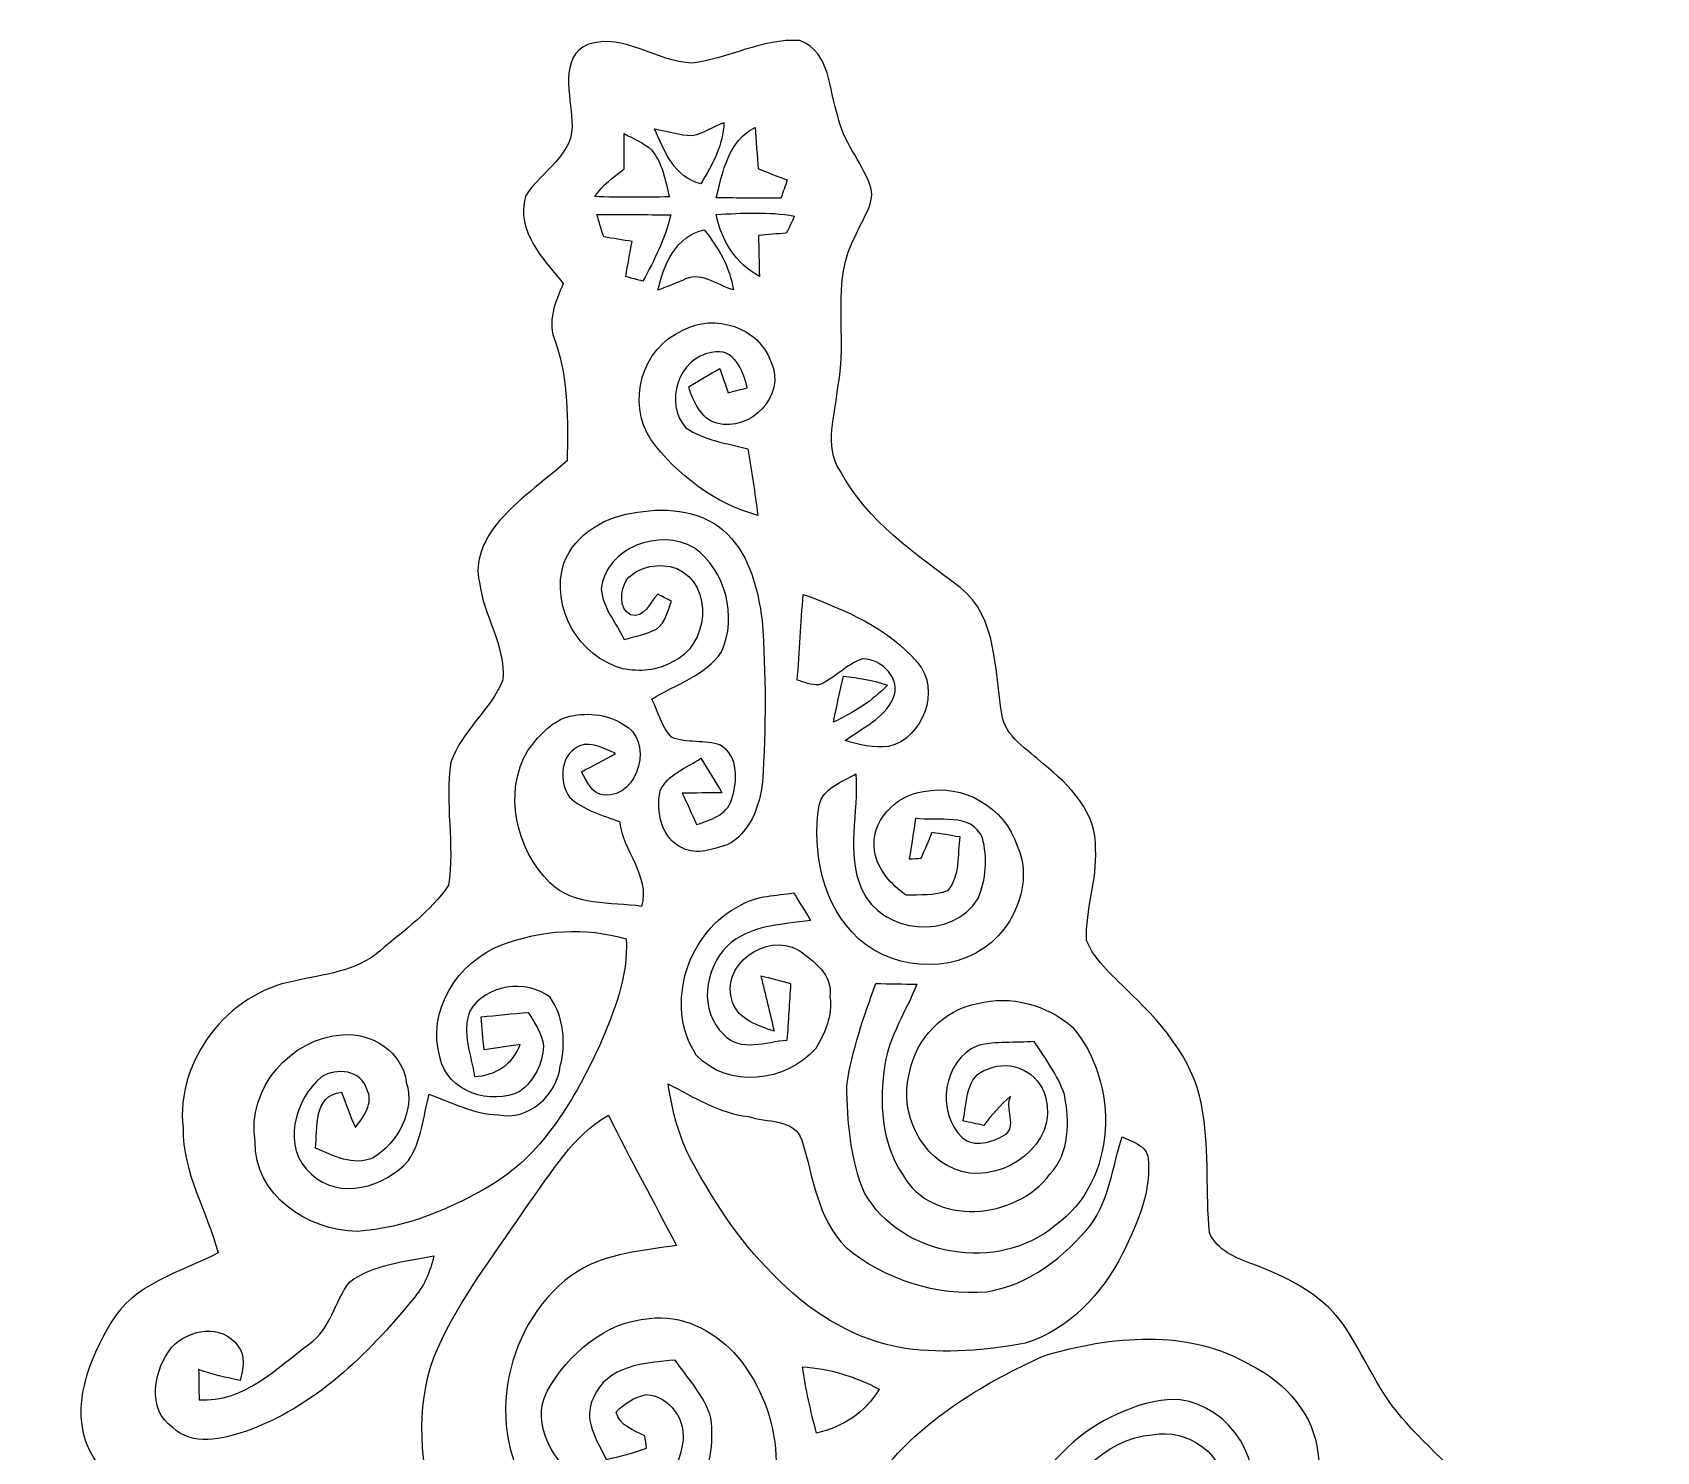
# Model space of a CAD drawing. Header units: centimetres. Extents: x -7.9 to 9.6, y -13.9 to 13.9.
# Drawn here: x -7.87 to 9.56, y -1.3 to 13.93 of the extents above; entities that cross this region are included whole.
import ezdxf

# ---------------------------------------------------------------- set-up
doc = ezdxf.new("R2010")
doc.units = ezdxf.units.CM
doc.header["$MEASUREMENT"] = 0
doc.layers.add('Camada 1', color=7, linetype='Continuous')

msp = doc.modelspace()

# ---------------------------------------------------------------- linework, layer by layer
at = {"layer": 'Camada 1', "color": 8}
for points, knots in [([(-1.91206, 13.80137), (-1.52188, 13.93049), (-1.17369, 13.6151), (-0.79375, 13.60134), (-0.79375, 13.60134), (-0.40146, 13.64826), (-0.0381, 13.86981), (0.36548, 13.8437), (0.36548, 13.8437), (0.70062, 13.71282), (0.66992, 13.32053), (0.77117, 13.03761), (0.77117, 13.03761), (0.82656, 12.76491), (1.01812, 12.55218), (1.11619, 12.29748), (1.11619, 12.29748), (1.19062, 12.10804), (1.03152, 11.93341), (0.97014, 11.76514), (0.97014, 11.76514), (0.68121, 11.26349), (0.88865, 10.66412), (0.77082, 10.12296), (0.77082, 10.12296), (0.74859, 9.82909), (0.61912, 9.49783), (0.79587, 9.22584), (0.79587, 9.22584), (1.08726, 8.68468), (1.60726, 8.33508), (2.08456, 7.97383), (2.08456, 7.97383), (2.49379, 7.6521), (2.44863, 7.07848), (2.53259, 6.61846), (2.53259, 6.61846), (2.56469, 6.37046), (2.81164, 6.23746), (2.97744, 6.08154), (2.97744, 6.08154), (3.2572, 5.85787), (3.55741, 5.55449), (3.53801, 5.16749), (3.53801, 5.16749), (3.55988, 4.83552), (3.42688, 4.51767), (3.4424, 4.18535), (3.4424, 4.18535), (3.53695, 3.94652), (3.75214, 3.78813), (3.9243, 3.60645), (3.9243, 3.60645), (4.28378, 3.26319), (4.63127, 2.84198), (4.69089, 2.33151), (4.69089, 2.33151), (4.76003, 1.90782), (4.72052, 1.47637), (4.76074, 1.05128), (4.76074, 1.05128), (4.83976, 0.86007), (5.04754, 0.77999), (5.22746, 0.71155), (5.22746, 0.71155), (5.58941, 0.58032), (5.94889, 0.39758), (6.18631, 0.08326), (6.18631, 0.08326), (6.4262, -0.26846), (6.5793, -0.6791), (6.87634, -0.99166), (6.87634, -0.99166), (7.18432, -1.34126), (7.57555, -1.63019), (7.78616, -2.05705), (7.78616, -2.05705), (8.03663, -2.58092), (8.01617, -3.17888), (7.96925, -3.74262), (7.96925, -3.74262), (7.94314, -3.99732), (7.79498, -4.21393), (7.73747, -4.45946), (7.73747, -4.45946), (7.69867, -4.59528), (7.82038, -4.70535), (7.91033, -4.7886), (7.91033, -4.7886), (8.29028, -5.08847), (8.77746, -5.27544), (9.04804, -5.69771), (9.04804, -5.69771), (9.52288, -6.31084), (9.55957, -7.19808), (9.22408, -7.88458), (9.22408, -7.88458), (8.86777, -8.69033), (7.98689, -9.22408), (7.10882, -9.18633), (7.10882, -9.18633), (6.80261, -9.20468), (6.50769, -9.08932), (6.20289, -9.09849), (6.20289, -9.09849), (5.93302, -9.14012), (5.80531, -9.41634), (5.65609, -9.60896), (5.65609, -9.60896), (5.27226, -10.16247), (4.72122, -10.67999), (4.02414, -10.76043), (4.02414, -10.76043), (3.3849, -10.88848), (2.87761, -10.38119), (2.26131, -10.33639), (2.26131, -10.33639), (2.24931, -10.64577), (2.2158, -10.96045), (2.28282, -11.26666), (2.28282, -11.26666), (2.38795, -11.83146), (2.60103, -12.42483), (2.413, -12.99527), (2.413, -12.99527), (2.28671, -13.39709), (1.92158, -13.65708), (1.53317, -13.77209), (1.53317, -13.77209), (0.98425, -13.92625), (0.40428, -13.91743), (-0.15946, -13.87933), (-0.15946, -13.87933), (-0.51082, -13.85076), (-0.84949, -13.69518), (-1.09855, -13.44612), (-1.09855, -13.44612), (-1.30069, -13.17872), (-1.32962, -12.83194), (-1.37019, -12.51126), (-1.37019, -12.51126), (-1.44886, -11.7482), (-1.20756, -11.01019), (-1.14194, -10.25701), (-1.14194, -10.25701), (-1.17087, -10.23126), (-1.19944, -10.20551), (-1.22767, -10.18011), (-1.22767, -10.18011), (-1.67957, -10.25595), (-2.13677, -10.28876), (-2.59362, -10.32051), (-2.59362, -10.32051), (-3.23497, -10.3699), (-3.84351, -10.69551), (-4.4965, -10.60238), (-4.4965, -10.60238), (-5.92137, -10.53959), (-7.12858, -9.45409), (-7.64575, -8.17174), (-7.64575, -8.17174), (-7.77381, -7.70325), (-7.83343, -7.19631), (-7.70255, -6.72112), (-7.70255, -6.72112), (-7.62952, -6.36305), (-7.42068, -6.05331), (-7.31661, -5.70583), (-7.31661, -5.70583), (-7.21818, -5.43983), (-7.41856, -5.21264), (-7.53392, -4.99357), (-7.53392, -4.99357), (-7.87188, -4.439), (-7.83343, -3.71863), (-7.5311, -3.15736), (-7.5311, -3.15736), (-7.372, -2.75343), (-7.05767, -2.44122), (-6.86858, -2.05564), (-6.86858, -2.05564), (-6.85729, -1.74343), (-7.14622, -1.53529), (-7.26616, -1.27247), (-7.26616, -1.27247), (-7.47924, -0.81915), (-7.26193, -0.31503), (-7.0298, 0.0829), (-7.0298, 0.0829), (-6.78991, 0.50412), (-6.28121, 0.62477), (-5.87904, 0.83397), (-5.87904, 0.83397), (-5.99757, 1.28058), (-6.2618, 1.6951), (-6.25581, 2.17099), (-6.25581, 2.17099), (-6.33659, 2.90089), (-5.77603, 3.61879), (-5.06236, 3.75109), (-5.06236, 3.75109), (-4.74698, 3.82411), (-4.39843, 3.8488), (-4.14479, 4.07317), (-4.14479, 4.07317), (-3.88549, 4.29154), (-3.59869, 4.49721), (-3.40501, 4.77837), (-3.40501, 4.77837), (-3.33904, 5.213), (-3.44946, 5.66067), (-3.38032, 6.09812), (-3.38032, 6.09812), (-3.26813, 6.43537), (-2.95522, 6.65797), (-2.82293, 6.98323), (-2.82293, 6.98323), (-2.794, 7.35224), (-3.03036, 7.67186), (-3.07516, 8.03134), (-3.07516, 8.03134), (-3.13126, 8.25535), (-3.0286, 8.47443), (-2.89595, 8.64729), (-2.89595, 8.64729), (-2.67582, 8.91293), (-2.38972, 9.10907), (-2.13219, 9.3345), (-2.13219, 9.3345), (-2.12654, 9.76101), (-2.11596, 10.19775), (-2.25637, 10.60697), (-2.25637, 10.60697), (-2.35797, 10.82357), (-2.25672, 11.03665), (-2.17593, 11.23632), (-2.17593, 11.23632), (-2.38936, 11.50479), (-2.68323, 11.78877), (-2.58163, 12.17401), (-2.58163, 12.17401), (-2.41547, 12.44635), (-2.03941, 12.61321), (-2.08245, 12.98645), (-2.08245, 12.98645), (-2.09021, 13.23304), (-2.22462, 13.67366), (-1.91206, 13.80137), (-1.91206, 13.80137), (-1.91206, 13.80137), (-1.91206, 13.80137), (-1.91206, 13.80137)], [0, 0, 0, 0, 0.015625, 0.015625, 0.015625, 0.015625, 0.03125, 0.03125, 0.03125, 0.03125, 0.046875, 0.046875, 0.046875, 0.046875, 0.0625, 0.0625, 0.0625, 0.0625, 0.078125, 0.078125, 0.078125, 0.078125, 0.09375, 0.09375, 0.09375, 0.09375, 0.109375, 0.109375, 0.109375, 0.109375, 0.125, 0.125, 0.125, 0.125, 0.140625, 0.140625, 0.140625, 0.140625, 0.15625, 0.15625, 0.15625, 0.15625, 0.171875, 0.171875, 0.171875, 0.171875, 0.1875, 0.1875, 0.1875, 0.1875, 0.203125, 0.203125, 0.203125, 0.203125, 0.21875, 0.21875, 0.21875, 0.21875, 0.234375, 0.234375, 0.234375, 0.234375, 0.25, 0.25, 0.25, 0.25, 0.265625, 0.265625, 0.265625, 0.265625, 0.28125, 0.28125, 0.28125, 0.28125, 0.296875, 0.296875, 0.296875, 0.296875, 0.3125, 0.3125, 0.3125, 0.3125, 0.328125, 0.328125, 0.328125, 0.328125, 0.34375, 0.34375, 0.34375, 0.34375, 0.359375, 0.359375, 0.359375, 0.359375, 0.375, 0.375, 0.375, 0.375, 0.390625, 0.390625, 0.390625, 0.390625, 0.40625, 0.40625, 0.40625, 0.40625, 0.421875, 0.421875, 0.421875, 0.421875, 0.4375, 0.4375, 0.4375, 0.4375, 0.453125, 0.453125, 0.453125, 0.453125, 0.46875, 0.46875, 0.46875, 0.46875, 0.484375, 0.484375, 0.484375, 0.484375, 0.5, 0.5, 0.5, 0.5, 0.515625, 0.515625, 0.515625, 0.515625, 0.53125, 0.53125, 0.53125, 0.53125, 0.546875, 0.546875, 0.546875, 0.546875, 0.5625, 0.5625, 0.5625, 0.5625, 0.578125, 0.578125, 0.578125, 0.578125, 0.59375, 0.59375, 0.59375, 0.59375, 0.609375, 0.609375, 0.609375, 0.609375, 0.625, 0.625, 0.625, 0.625, 0.640625, 0.640625, 0.640625, 0.640625, 0.65625, 0.65625, 0.65625, 0.65625, 0.671875, 0.671875, 0.671875, 0.671875, 0.6875, 0.6875, 0.6875, 0.6875, 0.703125, 0.703125, 0.703125, 0.703125, 0.71875, 0.71875, 0.71875, 0.71875, 0.734375, 0.734375, 0.734375, 0.734375, 0.75, 0.75, 0.75, 0.75, 0.765625, 0.765625, 0.765625, 0.765625, 0.78125, 0.78125, 0.78125, 0.78125, 0.796875, 0.796875, 0.796875, 0.796875, 0.8125, 0.8125, 0.8125, 0.8125, 0.828125, 0.828125, 0.828125, 0.828125, 0.84375, 0.84375, 0.84375, 0.84375, 0.859375, 0.859375, 0.859375, 0.859375, 0.875, 0.875, 0.875, 0.875, 0.890625, 0.890625, 0.890625, 0.890625, 0.90625, 0.90625, 0.90625, 0.90625, 0.921875, 0.921875, 0.921875, 0.921875, 0.9375, 0.9375, 0.9375, 0.9375, 0.953125, 0.953125, 0.953125, 0.953125, 0.96875, 0.96875, 0.96875, 0.96875, 1, 1, 1, 1]), ([(-0.78811, 12.82453), (-0.92639, 12.82665), (-1.05904, 12.87356), (-1.19451, 12.8972), (-1.19451, 12.8972), (-1.09044, 12.65625), (-0.97931, 12.3758), (-0.6985, 12.30559), (-0.6985, 12.30559), (-0.57961, 12.50879), (-0.45367, 12.72116), (-0.4505, 12.96458), (-0.4505, 12.96458), (-0.56374, 12.92084), (-0.66922, 12.85169), (-0.78811, 12.82453), (-0.78811, 12.82453), (-0.78811, 12.82453), (-0.78811, 12.82453), (-0.78811, 12.82453)], [0, 0, 0, 0, 0.16666667, 0.16666667, 0.16666667, 0.16666667, 0.33333333, 0.33333333, 0.33333333, 0.33333333, 0.5, 0.5, 0.5, 0.5, 0.66666667, 0.66666667, 0.66666667, 0.66666667, 1, 1, 1, 1]), ([(-0.53305, 12.15531), (-0.30162, 12.1539), (-0.07056, 12.15284), (0.16122, 12.15249), (0.16122, 12.15249), (0.18415, 12.21775), (0.20673, 12.28301), (0.22931, 12.34828), (0.22931, 12.34828), (0.12453, 12.38744), (0.02011, 12.42765), (-0.08361, 12.46928), (-0.08361, 12.46928), (-0.09137, 12.57935), (-0.1076, 12.79913), (-0.11536, 12.9092), (-0.11536, 12.9092), (-0.40428, 12.77232), (-0.46249, 12.4333), (-0.53305, 12.15531), (-0.53305, 12.15531), (-0.53305, 12.15531), (-0.53305, 12.15531), (-0.53305, 12.15531)], [0, 0, 0, 0, 0.14285714, 0.14285714, 0.14285714, 0.14285714, 0.28571429, 0.28571429, 0.28571429, 0.28571429, 0.42857143, 0.42857143, 0.42857143, 0.42857143, 0.57142857, 0.57142857, 0.57142857, 0.57142857, 0.71428571, 0.71428571, 0.71428571, 0.71428571, 1, 1, 1, 1]), ([(-1.52224, 12.84499), (-1.52118, 12.7187), (-1.52047, 12.59205), (-1.52012, 12.46575), (-1.52012, 12.46575), (-1.63442, 12.37756), (-1.75613, 12.2943), (-1.83444, 12.16907), (-1.83444, 12.16907), (-1.56845, 12.1599), (-1.3021, 12.15954), (-1.03611, 12.16695), (-1.03611, 12.16695), (-1.07844, 12.34193), (-1.1109, 12.52749), (-1.22661, 12.67178), (-1.22661, 12.67178), (-1.31339, 12.74727), (-1.42275, 12.78996), (-1.52224, 12.84499), (-1.52224, 12.84499), (-1.52224, 12.84499), (-1.52224, 12.84499), (-1.52224, 12.84499)], [0, 0, 0, 0, 0.14285714, 0.14285714, 0.14285714, 0.14285714, 0.28571429, 0.28571429, 0.28571429, 0.28571429, 0.42857143, 0.42857143, 0.42857143, 0.42857143, 0.57142857, 0.57142857, 0.57142857, 0.57142857, 0.71428571, 0.71428571, 0.71428571, 0.71428571, 1, 1, 1, 1]), ([(-1.81434, 11.97821), (-1.78964, 11.89778), (-1.7653, 11.81664), (-1.74061, 11.73586), (-1.74061, 11.73586), (-1.63936, 11.72033), (-1.5367, 11.7034), (-1.4351, 11.68682), (-1.4351, 11.68682), (-1.45979, 11.56158), (-1.48272, 11.436), (-1.50283, 11.31005), (-1.50283, 11.31005), (-1.4418, 11.29418), (-1.38042, 11.27795), (-1.31904, 11.26208), (-1.31904, 11.26208), (-1.19697, 11.48856), (-1.08021, 11.72175), (-1.02129, 11.97363), (-1.02129, 11.97363), (-1.28587, 11.9761), (-1.55011, 11.97716), (-1.81434, 11.97821), (-1.81434, 11.97821), (-1.81434, 11.97821), (-1.81434, 11.97821), (-1.81434, 11.97821)], [0, 0, 0, 0, 0.125, 0.125, 0.125, 0.125, 0.25, 0.25, 0.25, 0.25, 0.375, 0.375, 0.375, 0.375, 0.5, 0.5, 0.5, 0.5, 0.625, 0.625, 0.625, 0.625, 0.75, 0.75, 0.75, 0.75, 1, 1, 1, 1]), ([(-0.53411, 11.97751), (-0.48013, 11.7027), (-0.32032, 11.44587), (-0.06914, 11.31217), (-0.06914, 11.31217), (-0.07338, 11.45857), (-0.07796, 11.60498), (-0.07761, 11.75138), (-0.07761, 11.75138), (0.02187, 11.76055), (0.11853, 11.76937), (0.21943, 11.77748), (0.21943, 11.77748), (0.24871, 11.83816), (0.27764, 11.89849), (0.30621, 11.95952), (0.30621, 11.95952), (0.02928, 12.01173), (-0.25471, 11.99091), (-0.53411, 11.97751), (-0.53411, 11.97751), (-0.53411, 11.97751), (-0.53411, 11.97751), (-0.53411, 11.97751)], [0, 0, 0, 0, 0.14285714, 0.14285714, 0.14285714, 0.14285714, 0.28571429, 0.28571429, 0.28571429, 0.28571429, 0.42857143, 0.42857143, 0.42857143, 0.42857143, 0.57142857, 0.57142857, 0.57142857, 0.57142857, 0.71428571, 0.71428571, 0.71428571, 0.71428571, 1, 1, 1, 1]), ([(-1.15958, 11.16471), (-1.07174, 11.19893), (-0.98496, 11.23491), (-0.89641, 11.26807), (-0.89641, 11.26807), (-0.7112, 11.38202), (-0.52423, 11.21798), (-0.34925, 11.16824), (-0.34925, 11.16824), (-0.38382, 11.4113), (-0.51082, 11.62332), (-0.66111, 11.81206), (-0.66111, 11.81206), (-0.96802, 11.74997), (-1.09502, 11.43564), (-1.15958, 11.16471), (-1.15958, 11.16471), (-1.15958, 11.16471), (-1.15958, 11.16471), (-1.15958, 11.16471)], [0, 0, 0, 0, 0.16666667, 0.16666667, 0.16666667, 0.16666667, 0.33333333, 0.33333333, 0.33333333, 0.33333333, 0.5, 0.5, 0.5, 0.5, 0.66666667, 0.66666667, 0.66666667, 0.66666667, 1, 1, 1, 1]), ([(-0.89253, 10.73432), (-1.33209, 10.54594), (-1.49578, 9.95962), (-1.23543, 9.56204), (-1.23543, 9.56204), (-0.94932, 9.18245), (-0.55104, 8.87377), (-0.08749, 8.74853), (-0.08749, 8.74853), (-0.11712, 8.98772), (-0.1524, 9.22655), (-0.19262, 9.46397), (-0.19262, 9.46397), (-0.41945, 9.52253), (-0.66252, 9.55146), (-0.85937, 9.68939), (-0.85937, 9.68939), (-1.09573, 9.94904), (-0.93627, 10.44998), (-0.58208, 10.49514), (-0.58208, 10.49514), (-0.33867, 10.55723), (-0.24165, 10.29617), (-0.20038, 10.11802), (-0.20038, 10.11802), (-0.26846, 10.10003), (-0.33655, 10.08168), (-0.40499, 10.0644), (-0.40499, 10.0644), (-0.43533, 10.15083), (-0.46461, 10.23726), (-0.49318, 10.32404), (-0.49318, 10.32404), (-0.60678, 10.26125), (-0.71826, 10.19633), (-0.82797, 10.1279), (-0.82797, 10.1279), (-0.77893, 9.97161), (-0.70132, 9.78429), (-0.52599, 9.73702), (-0.52599, 9.73702), (-0.16827, 9.63859), (0.22401, 10.03547), (0.05503, 10.39036), (0.05503, 10.39036), (-0.06703, 10.76995), (-0.55562, 10.92129), (-0.89253, 10.73432), (-0.89253, 10.73432), (-0.89253, 10.73432), (-0.89253, 10.73432), (-0.89253, 10.73432)], [0, 0, 0, 0, 0.07142857, 0.07142857, 0.07142857, 0.07142857, 0.14285714, 0.14285714, 0.14285714, 0.14285714, 0.21428571, 0.21428571, 0.21428571, 0.21428571, 0.28571429, 0.28571429, 0.28571429, 0.28571429, 0.35714286, 0.35714286, 0.35714286, 0.35714286, 0.42857143, 0.42857143, 0.42857143, 0.42857143, 0.5, 0.5, 0.5, 0.5, 0.57142857, 0.57142857, 0.57142857, 0.57142857, 0.64285714, 0.64285714, 0.64285714, 0.64285714, 0.71428571, 0.71428571, 0.71428571, 0.71428571, 0.78571429, 0.78571429, 0.78571429, 0.78571429, 0.85714286, 0.85714286, 0.85714286, 0.85714286, 1, 1, 1, 1]), ([(-1.37795, 8.78205), (-1.70709, 8.74254), (-2.04893, 8.5605), (-2.16747, 8.23383), (-2.16747, 8.23383), (-2.31881, 7.76252), (-2.00801, 7.22842), (-1.53564, 7.10283), (-1.53564, 7.10283), (-1.35784, 7.06543), (-1.1624, 7.08413), (-1.0033, 7.17585), (-1.0033, 7.17585), (-0.61666, 7.33707), (-0.54857, 8.00029), (-0.95744, 8.17915), (-0.95744, 8.17915), (-1.13665, 8.24265), (-1.36807, 8.20773), (-1.49507, 8.05674), (-1.49507, 8.05674), (-1.55751, 7.94491), (-1.58679, 7.75123), (-1.45239, 7.68032), (-1.45239, 7.68032), (-1.30351, 7.63164), (-1.24531, 7.82285), (-1.15993, 7.90328), (-1.15993, 7.90328), (-1.11125, 7.87753), (-1.06257, 7.85213), (-1.01353, 7.82637), (-1.01353, 7.82637), (-1.05763, 7.7276), (-1.07315, 7.59142), (-1.1751, 7.52863), (-1.1751, 7.52863), (-1.28164, 7.46972), (-1.40406, 7.4482), (-1.52082, 7.4175), (-1.52082, 7.4175), (-1.60867, 7.59354), (-1.74872, 7.75405), (-1.76742, 7.95549), (-1.76742, 7.95549), (-1.72156, 8.40528), (-1.13453, 8.61448), (-0.77082, 8.4007), (-0.77082, 8.4007), (-0.43109, 8.15975), (-0.30445, 7.66022), (-0.47554, 7.28415), (-0.47554, 7.28415), (-0.65087, 7.03086), (-0.97084, 6.93032), (-1.22555, 6.77757), (-1.22555, 6.77757), (-1.15605, 6.64069), (-1.11901, 6.47912), (-1.01141, 6.36658), (-1.01141, 6.36658), (-0.84737, 6.2999), (-0.65546, 6.34224), (-0.4886, 6.28121), (-0.4886, 6.28121), (-0.28716, 6.17255), (-0.30551, 5.87763), (-0.36795, 5.69489), (-0.36795, 5.69489), (-0.42192, 5.52873), (-0.59655, 5.47934), (-0.74295, 5.43031), (-0.74295, 5.43031), (-0.7941, 5.54284), (-0.84526, 5.65503), (-0.89747, 5.76686), (-0.89747, 5.76686), (-0.75565, 5.76862), (-0.61348, 5.77039), (-0.47131, 5.77215), (-0.47131, 5.77215), (-0.5461, 5.89633), (-0.62301, 6.01945), (-0.69921, 6.14221), (-0.69921, 6.14221), (-0.85019, 6.03709), (-1.05727, 5.96865), (-1.13559, 5.79296), (-1.13559, 5.79296), (-1.18145, 5.56824), (-1.12289, 5.27791), (-0.89217, 5.17631), (-0.89217, 5.17631), (-0.73977, 5.0987), (-0.56656, 5.16925), (-0.41487, 5.21229), (-0.41487, 5.21229), (-0.1711, 5.33788), (-0.06597, 5.62963), (-0.03669, 5.88751), (-0.03669, 5.88751), (0.00106, 6.465), (0.00106, 7.04603), (-0.03951, 7.62317), (-0.03951, 7.62317), (-0.08749, 7.95373), (-0.16686, 8.30403), (-0.41275, 8.5478), (-0.41275, 8.5478), (-0.66252, 8.79933), (-1.04493, 8.83708), (-1.37795, 8.78205), (-1.37795, 8.78205), (-1.37795, 8.78205), (-1.37795, 8.78205), (-1.37795, 8.78205)], [0, 0, 0, 0, 0.03333333, 0.03333333, 0.03333333, 0.03333333, 0.06666667, 0.06666667, 0.06666667, 0.06666667, 0.1, 0.1, 0.1, 0.1, 0.13333333, 0.13333333, 0.13333333, 0.13333333, 0.16666667, 0.16666667, 0.16666667, 0.16666667, 0.2, 0.2, 0.2, 0.2, 0.23333333, 0.23333333, 0.23333333, 0.23333333, 0.26666667, 0.26666667, 0.26666667, 0.26666667, 0.3, 0.3, 0.3, 0.3, 0.33333333, 0.33333333, 0.33333333, 0.33333333, 0.36666667, 0.36666667, 0.36666667, 0.36666667, 0.4, 0.4, 0.4, 0.4, 0.43333333, 0.43333333, 0.43333333, 0.43333333, 0.46666667, 0.46666667, 0.46666667, 0.46666667, 0.5, 0.5, 0.5, 0.5, 0.53333333, 0.53333333, 0.53333333, 0.53333333, 0.56666667, 0.56666667, 0.56666667, 0.56666667, 0.6, 0.6, 0.6, 0.6, 0.63333333, 0.63333333, 0.63333333, 0.63333333, 0.66666667, 0.66666667, 0.66666667, 0.66666667, 0.7, 0.7, 0.7, 0.7, 0.73333333, 0.73333333, 0.73333333, 0.73333333, 0.76666667, 0.76666667, 0.76666667, 0.76666667, 0.8, 0.8, 0.8, 0.8, 0.83333333, 0.83333333, 0.83333333, 0.83333333, 0.86666667, 0.86666667, 0.86666667, 0.86666667, 0.9, 0.9, 0.9, 0.9, 0.93333333, 0.93333333, 0.93333333, 0.93333333, 1, 1, 1, 1]), ([(0.40181, 7.90046), (0.37289, 7.59425), (0.36371, 7.28662), (0.33514, 6.98041), (0.33514, 6.98041), (0.41204, 6.9596), (0.4893, 6.92432), (0.57009, 6.9282), (0.57009, 6.9282), (0.74189, 6.99523), (0.86395, 7.15715), (1.04211, 7.20866), (1.04211, 7.20866), (1.24072, 7.21042), (1.46262, 6.98606), (1.36631, 6.78568), (1.36631, 6.78568), (1.27212, 6.56555), (1.02976, 6.46818), (0.85125, 6.33165), (0.85125, 6.33165), (1.00154, 6.28403), (1.15746, 6.24946), (1.31692, 6.26674), (1.31692, 6.26674), (1.68663, 6.35705), (1.88207, 6.87282), (1.62913, 7.16844), (1.62913, 7.16844), (1.31269, 7.54027), (0.84878, 7.73465), (0.40181, 7.90046), (0.40181, 7.90046), (0.40181, 7.90046), (0.40181, 7.90046), (0.40181, 7.90046)], [0, 0, 0, 0, 0.1, 0.1, 0.1, 0.1, 0.2, 0.2, 0.2, 0.2, 0.3, 0.3, 0.3, 0.3, 0.4, 0.4, 0.4, 0.4, 0.5, 0.5, 0.5, 0.5, 0.6, 0.6, 0.6, 0.6, 0.7, 0.7, 0.7, 0.7, 0.8, 0.8, 0.8, 0.8, 1, 1, 1, 1]), ([(0.8322, 7.0231), (0.79375, 6.8587), (0.75847, 6.69396), (0.72461, 6.52815), (0.72461, 6.52815), (0.93839, 6.63116), (1.14265, 6.75463), (1.30704, 6.92785), (1.30704, 6.92785), (1.15323, 6.97759), (0.99307, 7.00652), (0.8322, 7.0231), (0.8322, 7.0231), (0.8322, 7.0231), (0.8322, 7.0231), (0.8322, 7.0231)], [0, 0, 0, 0, 0.2, 0.2, 0.2, 0.2, 0.4, 0.4, 0.4, 0.4, 0.6, 0.6, 0.6, 0.6, 1, 1, 1, 1]), ([(-2.13854, 6.58389), (-2.31634, 6.52251), (-2.44722, 6.37187), (-2.55552, 6.22476), (-2.55552, 6.22476), (-2.82328, 5.77532), (-2.68005, 5.16325), (-2.31987, 4.8066), (-2.31987, 4.8066), (-2.06093, 4.55119), (-1.66264, 4.60022), (-1.33385, 4.55224), (-1.33385, 4.55224), (-1.24107, 4.8828), (-1.53564, 5.14456), (-1.57057, 5.46135), (-1.57057, 5.46135), (-1.75613, 5.5312), (-1.96003, 5.58588), (-2.10785, 5.72347), (-2.10785, 5.72347), (-2.21932, 5.8801), (-2.21262, 6.16338), (-2.02494, 6.26039), (-2.02494, 6.26039), (-1.89618, 6.34259), (-1.73849, 6.23993), (-1.61325, 6.19266), (-1.61325, 6.19266), (-1.73284, 6.1221), (-1.85773, 6.06072), (-1.98049, 5.99581), (-1.98049, 5.99581), (-1.92087, 5.89703), (-1.87113, 5.75627), (-1.73602, 5.7464), (-1.73602, 5.7464), (-1.35678, 5.71712), (-1.19486, 6.35247), (-1.53599, 6.50663), (-1.53599, 6.50663), (-1.71168, 6.62375), (-1.93851, 6.63681), (-2.13854, 6.58389), (-2.13854, 6.58389), (-2.13854, 6.58389), (-2.13854, 6.58389), (-2.13854, 6.58389)], [0, 0, 0, 0, 0.07692308, 0.07692308, 0.07692308, 0.07692308, 0.15384615, 0.15384615, 0.15384615, 0.15384615, 0.23076923, 0.23076923, 0.23076923, 0.23076923, 0.30769231, 0.30769231, 0.30769231, 0.30769231, 0.38461538, 0.38461538, 0.38461538, 0.38461538, 0.46153846, 0.46153846, 0.46153846, 0.46153846, 0.53846154, 0.53846154, 0.53846154, 0.53846154, 0.61538462, 0.61538462, 0.61538462, 0.61538462, 0.69230769, 0.69230769, 0.69230769, 0.69230769, 0.76923077, 0.76923077, 0.76923077, 0.76923077, 0.84615385, 0.84615385, 0.84615385, 0.84615385, 1, 1, 1, 1]), ([(0.57079, 5.63845), (0.49318, 5.13362), (0.60678, 4.56353), (0.99519, 4.20511), (0.99519, 4.20511), (1.40547, 3.83575), (2.11561, 3.82058), (2.49837, 4.23968), (2.49837, 4.23968), (2.72309, 4.49368), (2.84833, 4.87892), (2.69663, 5.20241), (2.69663, 5.20241), (2.56857, 5.61481), (2.11384, 5.87622), (1.69122, 5.78414), (1.69122, 5.78414), (1.39277, 5.74604), (1.11372, 5.46312), (1.16734, 5.14773), (1.16734, 5.14773), (1.19451, 4.94665), (1.34655, 4.78684), (1.50424, 4.67325), (1.50424, 4.67325), (1.65171, 4.67607), (1.8094, 4.66337), (1.95016, 4.71875), (1.95016, 4.71875), (2.08915, 4.88033), (2.05458, 5.10646), (2.08068, 5.30119), (2.08068, 5.30119), (1.98226, 5.31742), (1.88383, 5.334), (1.78506, 5.34811), (1.78506, 5.34811), (1.7459, 5.25462), (1.70674, 5.16114), (1.66793, 5.068), (1.66793, 5.068), (1.62489, 5.06589), (1.58186, 5.06377), (1.53917, 5.06165), (1.53917, 5.06165), (1.56422, 5.207), (1.58432, 5.35305), (1.60761, 5.49839), (1.60761, 5.49839), (1.83832, 5.45641), (2.2098, 5.5686), (2.32339, 5.28708), (2.32339, 5.28708), (2.37984, 5.07824), (2.36643, 4.83588), (2.27683, 4.63762), (2.27683, 4.63762), (2.00342, 4.18042), (1.24142, 4.2545), (1.03046, 4.73392), (1.03046, 4.73392), (0.85196, 5.1241), (0.99871, 5.5626), (0.96449, 5.97288), (0.96449, 5.97288), (0.81774, 5.88645), (0.61595, 5.82436), (0.57079, 5.63845), (0.57079, 5.63845), (0.57079, 5.63845), (0.57079, 5.63845), (0.57079, 5.63845)], [0, 0, 0, 0, 0.05263158, 0.05263158, 0.05263158, 0.05263158, 0.10526316, 0.10526316, 0.10526316, 0.10526316, 0.15789474, 0.15789474, 0.15789474, 0.15789474, 0.21052632, 0.21052632, 0.21052632, 0.21052632, 0.26315789, 0.26315789, 0.26315789, 0.26315789, 0.31578947, 0.31578947, 0.31578947, 0.31578947, 0.36842105, 0.36842105, 0.36842105, 0.36842105, 0.42105263, 0.42105263, 0.42105263, 0.42105263, 0.47368421, 0.47368421, 0.47368421, 0.47368421, 0.52631579, 0.52631579, 0.52631579, 0.52631579, 0.57894737, 0.57894737, 0.57894737, 0.57894737, 0.63157895, 0.63157895, 0.63157895, 0.63157895, 0.68421053, 0.68421053, 0.68421053, 0.68421053, 0.73684211, 0.73684211, 0.73684211, 0.73684211, 0.78947368, 0.78947368, 0.78947368, 0.78947368, 0.84210526, 0.84210526, 0.84210526, 0.84210526, 0.89473684, 0.89473684, 0.89473684, 0.89473684, 1, 1, 1, 1]), ([(-0.26423, 4.56812), (-0.83256, 4.29507), (-1.10208, 3.49673), (-0.74683, 2.95628), (-0.74683, 2.95628), (-0.4064, 2.58974), (0.22119, 2.66665), (0.53481, 3.02719), (0.53481, 3.02719), (0.63571, 3.19193), (0.71579, 3.38102), (0.68792, 3.57999), (0.68792, 3.57999), (0.72214, 3.816), (0.51364, 3.96981), (0.34572, 4.08517), (0.34572, 4.08517), (0.00741, 4.27919), (-0.50659, 3.91689), (-0.35736, 3.52354), (-0.35736, 3.52354), (-0.29457, 3.33622), (-0.08184, 3.27096), (0.08784, 3.21381), (0.08784, 3.21381), (0.04304, 3.41101), (-0.00423, 3.6068), (-0.05327, 3.80259), (-0.05327, 3.80259), (0.05468, 3.7786), (0.16157, 3.75038), (0.26811, 3.72145), (0.26811, 3.72145), (0.25753, 3.52037), (0.24483, 3.31893), (0.22931, 3.11785), (0.22931, 3.11785), (0.00353, 3.10127), (-0.27728, 2.98203), (-0.45332, 3.18029), (-0.45332, 3.18029), (-0.72108, 3.42477), (-0.66181, 3.88197), (-0.41769, 4.12221), (-0.41769, 4.12221), (-0.17886, 4.35469), (0.17074, 4.35363), (0.48013, 4.40231), (0.48013, 4.40231), (0.42016, 4.50144), (0.35842, 4.59987), (0.29704, 4.69759), (0.29704, 4.69759), (0.10866, 4.66549), (-0.09596, 4.67184), (-0.26423, 4.56812), (-0.26423, 4.56812), (-0.26423, 4.56812), (-0.26423, 4.56812), (-0.26423, 4.56812)], [0, 0, 0, 0, 0.0625, 0.0625, 0.0625, 0.0625, 0.125, 0.125, 0.125, 0.125, 0.1875, 0.1875, 0.1875, 0.1875, 0.25, 0.25, 0.25, 0.25, 0.3125, 0.3125, 0.3125, 0.3125, 0.375, 0.375, 0.375, 0.375, 0.4375, 0.4375, 0.4375, 0.4375, 0.5, 0.5, 0.5, 0.5, 0.5625, 0.5625, 0.5625, 0.5625, 0.625, 0.625, 0.625, 0.625, 0.6875, 0.6875, 0.6875, 0.6875, 0.75, 0.75, 0.75, 0.75, 0.8125, 0.8125, 0.8125, 0.8125, 0.875, 0.875, 0.875, 0.875, 1, 1, 1, 1]), ([(-2.83422, 4.13949), (-3.30306, 3.96275), (-3.65231, 3.42477), (-3.49567, 2.92488), (-3.49567, 2.92488), (-3.42089, 2.56399), (-2.94852, 2.41018), (-2.63842, 2.56822), (-2.63842, 2.56822), (-2.48849, 2.68076), (-2.39148, 2.86385), (-2.38866, 3.05188), (-2.38866, 3.05188), (-2.39889, 3.18735), (-2.48144, 3.30165), (-2.55058, 3.41348), (-2.55058, 3.41348), (-2.71956, 3.40007), (-2.88784, 3.38349), (-3.05647, 3.36691), (-3.05647, 3.36691), (-3.04729, 3.24873), (-3.03601, 3.1309), (-3.02472, 3.01202), (-3.02472, 3.01202), (-2.89525, 3.03142), (-2.76507, 3.05153), (-2.6356, 3.07128), (-2.6356, 3.07128), (-2.71074, 2.86244), (-2.90407, 2.73191), (-3.12808, 2.72732), (-3.12808, 2.72732), (-3.15877, 2.95134), (-3.2699, 3.20075), (-3.17853, 3.42618), (-3.17853, 3.42618), (-3.01413, 3.71757), (-2.5714, 3.7726), (-2.31493, 3.57717), (-2.31493, 3.57717), (-2.16923, 3.36162), (-2.14312, 3.08822), (-2.20627, 2.83951), (-2.20627, 2.83951), (-2.23979, 2.52801), (-2.55199, 2.24402), (-2.87337, 2.31563), (-2.87337, 2.31563), (-3.13796, 2.32022), (-3.3715, 2.45145), (-3.61491, 2.53647), (-3.61491, 2.53647), (-3.6763, 2.29588), (-3.69464, 2.03553), (-3.8354, 1.82421), (-3.8354, 1.82421), (-4.08481, 1.54234), (-4.58329, 1.38924), (-4.87997, 1.68169), (-4.87997, 1.68169), (-5.20382, 1.9618), (-5.05883, 2.47897), (-4.76955, 2.72309), (-4.76955, 2.72309), (-4.61327, 2.82222), (-4.3374, 2.79612), (-4.28449, 2.59186), (-4.28449, 2.59186), (-4.20335, 2.44052), (-4.31835, 2.29588), (-4.40584, 2.17981), (-4.40584, 2.17981), (-4.46334, 2.30329), (-4.50744, 2.4324), (-4.55577, 2.5594), (-4.55577, 2.5594), (-4.86234, 2.51883), (-4.81118, 2.17487), (-4.83341, 1.95651), (-4.83341, 1.95651), (-4.63973, 1.87819), (-4.42877, 1.75966), (-4.21605, 1.85314), (-4.21605, 1.85314), (-3.95005, 2.01471), (-3.76379, 2.35303), (-3.85939, 2.66453), (-3.85939, 2.66453), (-3.89502, 2.98732), (-4.23686, 3.20499), (-4.54519, 3.175), (-4.54519, 3.175), (-5.10081, 3.14113), (-5.57777, 2.59115), (-5.48146, 2.02953), (-5.48146, 2.02953), (-5.50157, 1.45803), (-4.91243, 1.06892), (-4.38855, 1.06398), (-4.38855, 1.06398), (-3.86292, 1.09643), (-3.36585, 1.31198), (-2.91888, 1.57868), (-2.91888, 1.57868), (-2.37596, 1.91664), (-2.05105, 2.49343), (-1.78576, 3.05576), (-1.78576, 3.05576), (-1.63054, 3.41806), (-1.47496, 3.80047), (-1.49966, 4.20229), (-1.49966, 4.20229), (-1.93534, 4.33352), (-2.41124, 4.30001), (-2.83422, 4.13949), (-2.83422, 4.13949), (-2.83422, 4.13949), (-2.83422, 4.13949), (-2.83422, 4.13949)], [0, 0, 0, 0, 0.03225806, 0.03225806, 0.03225806, 0.03225806, 0.06451613, 0.06451613, 0.06451613, 0.06451613, 0.09677419, 0.09677419, 0.09677419, 0.09677419, 0.12903226, 0.12903226, 0.12903226, 0.12903226, 0.16129032, 0.16129032, 0.16129032, 0.16129032, 0.19354839, 0.19354839, 0.19354839, 0.19354839, 0.22580645, 0.22580645, 0.22580645, 0.22580645, 0.25806452, 0.25806452, 0.25806452, 0.25806452, 0.29032258, 0.29032258, 0.29032258, 0.29032258, 0.32258065, 0.32258065, 0.32258065, 0.32258065, 0.35483871, 0.35483871, 0.35483871, 0.35483871, 0.38709677, 0.38709677, 0.38709677, 0.38709677, 0.41935484, 0.41935484, 0.41935484, 0.41935484, 0.4516129, 0.4516129, 0.4516129, 0.4516129, 0.48387097, 0.48387097, 0.48387097, 0.48387097, 0.51612903, 0.51612903, 0.51612903, 0.51612903, 0.5483871, 0.5483871, 0.5483871, 0.5483871, 0.58064516, 0.58064516, 0.58064516, 0.58064516, 0.61290323, 0.61290323, 0.61290323, 0.61290323, 0.64516129, 0.64516129, 0.64516129, 0.64516129, 0.67741935, 0.67741935, 0.67741935, 0.67741935, 0.70967742, 0.70967742, 0.70967742, 0.70967742, 0.74193548, 0.74193548, 0.74193548, 0.74193548, 0.77419355, 0.77419355, 0.77419355, 0.77419355, 0.80645161, 0.80645161, 0.80645161, 0.80645161, 0.83870968, 0.83870968, 0.83870968, 0.83870968, 0.87096774, 0.87096774, 0.87096774, 0.87096774, 0.90322581, 0.90322581, 0.90322581, 0.90322581, 0.93548387, 0.93548387, 0.93548387, 0.93548387, 1, 1, 1, 1]), ([(1.17898, 3.72357), (1.05128, 3.36585), (0.92216, 3.00531), (0.86819, 2.62749), (0.86819, 2.62749), (0.87524, 2.24155), (0.90664, 1.83868), (1.05763, 1.47884), (1.05763, 1.47884), (1.4538, 0.78317), (2.49696, 0.61595), (3.10444, 1.12712), (3.10444, 1.12712), (3.77684, 1.60655), (3.80047, 2.65465), (3.29212, 3.25614), (3.29212, 3.25614), (3.02013, 3.49462), (2.62608, 3.60257), (2.27436, 3.51084), (2.27436, 3.51084), (1.90571, 3.44558), (1.60655, 3.1302), (1.54164, 2.76437), (1.54164, 2.76437), (1.42452, 2.34033), (1.66476, 1.83268), (2.09832, 1.70709), (2.09832, 1.70709), (2.55305, 1.58362), (3.14784, 2.00166), (3.00002, 2.50719), (3.00002, 2.50719), (2.94005, 2.76966), (2.63102, 2.921), (2.38301, 2.80423), (2.38301, 2.80423), (2.13924, 2.7432), (2.16394, 2.44228), (2.11455, 2.25002), (2.11455, 2.25002), (2.18969, 2.23379), (2.26448, 2.21721), (2.33962, 2.20098), (2.33962, 2.20098), (2.42641, 2.31316), (2.5146, 2.4257), (2.62678, 2.51425), (2.62678, 2.51425), (2.56081, 2.40065), (2.70616, 2.17311), (2.55799, 2.09691), (2.55799, 2.09691), (2.42535, 2.02001), (2.23591, 1.96003), (2.10679, 2.07151), (2.10679, 2.07151), (1.8228, 2.34139), (1.90147, 2.90195), (2.27083, 3.05611), (2.27083, 3.05611), (2.46803, 3.10868), (2.67829, 3.08292), (2.88008, 3.10339), (2.88008, 3.10339), (2.99791, 2.92065), (3.13161, 2.74214), (3.20428, 2.53471), (3.20428, 2.53471), (3.25861, 2.24367), (3.26461, 1.90923), (3.04906, 1.67781), (3.04906, 1.67781), (2.68887, 1.18886), (1.78752, 1.10419), (1.46544, 1.67711), (1.46544, 1.67711), (1.23649, 2.02142), (1.21602, 2.4571), (1.276, 2.85397), (1.276, 2.85397), (1.32786, 3.16371), (1.50495, 3.4297), (1.62137, 3.71651), (1.62137, 3.71651), (1.47355, 3.71934), (1.32609, 3.72145), (1.17898, 3.72357), (1.17898, 3.72357), (1.17898, 3.72357), (1.17898, 3.72357), (1.17898, 3.72357)], [0, 0, 0, 0, 0.04166667, 0.04166667, 0.04166667, 0.04166667, 0.08333333, 0.08333333, 0.08333333, 0.08333333, 0.125, 0.125, 0.125, 0.125, 0.16666667, 0.16666667, 0.16666667, 0.16666667, 0.20833333, 0.20833333, 0.20833333, 0.20833333, 0.25, 0.25, 0.25, 0.25, 0.29166667, 0.29166667, 0.29166667, 0.29166667, 0.33333333, 0.33333333, 0.33333333, 0.33333333, 0.375, 0.375, 0.375, 0.375, 0.41666667, 0.41666667, 0.41666667, 0.41666667, 0.45833333, 0.45833333, 0.45833333, 0.45833333, 0.5, 0.5, 0.5, 0.5, 0.54166667, 0.54166667, 0.54166667, 0.54166667, 0.58333333, 0.58333333, 0.58333333, 0.58333333, 0.625, 0.625, 0.625, 0.625, 0.66666667, 0.66666667, 0.66666667, 0.66666667, 0.70833333, 0.70833333, 0.70833333, 0.70833333, 0.75, 0.75, 0.75, 0.75, 0.79166667, 0.79166667, 0.79166667, 0.79166667, 0.83333333, 0.83333333, 0.83333333, 0.83333333, 0.875, 0.875, 0.875, 0.875, 0.91666667, 0.91666667, 0.91666667, 0.91666667, 1, 1, 1, 1]), ([(-1.04916, 2.6483), (-1.00577, 2.36079), (-0.93486, 2.07327), (-0.7934, 1.81716), (-0.7934, 1.81716), (-0.54046, 1.35008), (-0.24412, 0.89888), (0.14746, 0.53516), (0.14746, 0.53516), (0.51188, 0.16722), (0.98425, -0.11218), (1.50036, -0.19226), (1.50036, -0.19226), (1.92581, -0.25082), (2.36149, -0.21414), (2.78165, -0.13582), (2.78165, -0.13582), (3.25332, 0.00988), (3.61244, 0.39617), (3.8294, 0.82797), (3.8294, 0.82797), (3.9885, 1.15252), (4.14831, 1.50248), (4.09857, 1.87466), (4.09857, 1.87466), (4.064, 1.99778), (3.92359, 2.02777), (3.82446, 2.08068), (3.82446, 2.08068), (3.71792, 1.76389), (3.69217, 1.41076), (3.48615, 1.13559), (3.48615, 1.13559), (3.20604, 0.78916), (2.82222, 0.48683), (2.37031, 0.41734), (2.37031, 0.41734), (1.82986, 0.37112), (1.27423, 0.54681), (0.85796, 0.89394), (0.85796, 0.89394), (0.54892, 1.20121), (0.50976, 1.65029), (0.38523, 2.04329), (0.38523, 2.04329), (0.31009, 2.27753), (0, 2.23061), (-0.18697, 2.29658), (-0.18697, 2.29658), (-0.50377, 2.33362), (-0.77399, 2.50331), (-1.04916, 2.6483), (-1.04916, 2.6483), (-1.04916, 2.6483), (-1.04916, 2.6483), (-1.04916, 2.6483)], [0, 0, 0, 0, 0.06666667, 0.06666667, 0.06666667, 0.06666667, 0.13333333, 0.13333333, 0.13333333, 0.13333333, 0.2, 0.2, 0.2, 0.2, 0.26666667, 0.26666667, 0.26666667, 0.26666667, 0.33333333, 0.33333333, 0.33333333, 0.33333333, 0.4, 0.4, 0.4, 0.4, 0.46666667, 0.46666667, 0.46666667, 0.46666667, 0.53333333, 0.53333333, 0.53333333, 0.53333333, 0.6, 0.6, 0.6, 0.6, 0.66666667, 0.66666667, 0.66666667, 0.66666667, 0.73333333, 0.73333333, 0.73333333, 0.73333333, 0.8, 0.8, 0.8, 0.8, 0.86666667, 0.86666667, 0.86666667, 0.86666667, 1, 1, 1, 1]), ([(-2.55164, 1.35184), (-2.86808, 0.87842), (-3.22474, 0.42545), (-3.47486, -0.08855), (-3.47486, -0.08855), (-3.74509, -0.61207), (-3.73521, -1.23437), (-3.59692, -1.79493), (-3.59692, -1.79493), (-3.34715, -2.62114), (-2.55023, -3.37608), (-1.64042, -3.26284), (-1.64042, -3.26284), (-1.03399, -3.23497), (-0.44238, -2.8896), (-0.15275, -2.35021), (-0.15275, -2.35021), (0.27411, -1.7085), (0.16545, -0.8001), (-0.34325, -0.23707), (-0.34325, -0.23707), (-0.57397, 0.00212), (-0.90946, 0.17992), (-1.2506, 0.12806), (-1.2506, 0.12806), (-1.7272, 0.09631), (-2.1209, -0.25188), (-2.34774, -0.65158), (-2.34774, -0.65158), (-2.5333, -1.00718), (-2.26483, -1.44498), (-1.95509, -1.63583), (-1.95509, -1.63583), (-1.59138, -1.9371), (-0.9398, -1.70109), (-0.89606, -1.21744), (-0.89606, -1.21744), (-0.84173, -0.97543), (-1.03258, -0.69215), (-1.28658, -0.68792), (-1.28658, -0.68792), (-1.40935, -0.71226), (-1.52047, -0.78564), (-1.60796, -0.87418), (-1.60796, -0.87418), (-1.5748, -1.02094), (-1.41605, -1.06962), (-1.29822, -1.13065), (-1.29822, -1.13065), (-1.29258, -1.1744), (-1.28693, -1.21814), (-1.28129, -1.26224), (-1.28129, -1.26224), (-1.42205, -1.31233), (-1.56704, -1.35149), (-1.71309, -1.38254), (-1.71309, -1.38254), (-1.81187, -1.17934), (-1.96921, -0.95462), (-1.85173, -0.72319), (-1.85173, -0.72319), (-1.70991, -0.37536), (-1.29222, -0.34078), (-0.97261, -0.31856), (-0.97261, -0.31856), (-0.83644, -0.51752), (-0.65617, -0.70203), (-0.58949, -0.93945), (-0.58949, -0.93945), (-0.55986, -1.20579), (-0.58879, -1.49542), (-0.75177, -1.71767), (-0.75177, -1.71767), (-0.95567, -1.95933), (-1.22026, -2.18581), (-1.54552, -2.22744), (-1.54552, -2.22744), (-1.89653, -2.24437), (-2.29164, -2.13254), (-2.48461, -1.81539), (-2.48461, -1.81539), (-3.05576, -1.06186), (-2.79823, 0.13441), (-2.01577, 0.63853), (-2.01577, 0.63853), (-1.69827, 0.83256), (-1.31904, 0.85796), (-0.96061, 0.91299), (-0.96061, 0.91299), (-1.20191, 1.38007), (-1.45768, 1.83868), (-1.6891, 2.31034), (-1.6891, 2.31034), (-2.07574, 2.09691), (-2.29694, 1.6958), (-2.55164, 1.35184), (-2.55164, 1.35184), (-2.55164, 1.35184), (-2.55164, 1.35184), (-2.55164, 1.35184)], [0, 0, 0, 0, 0.03846154, 0.03846154, 0.03846154, 0.03846154, 0.07692308, 0.07692308, 0.07692308, 0.07692308, 0.11538462, 0.11538462, 0.11538462, 0.11538462, 0.15384615, 0.15384615, 0.15384615, 0.15384615, 0.19230769, 0.19230769, 0.19230769, 0.19230769, 0.23076923, 0.23076923, 0.23076923, 0.23076923, 0.26923077, 0.26923077, 0.26923077, 0.26923077, 0.30769231, 0.30769231, 0.30769231, 0.30769231, 0.34615385, 0.34615385, 0.34615385, 0.34615385, 0.38461538, 0.38461538, 0.38461538, 0.38461538, 0.42307692, 0.42307692, 0.42307692, 0.42307692, 0.46153846, 0.46153846, 0.46153846, 0.46153846, 0.5, 0.5, 0.5, 0.5, 0.53846154, 0.53846154, 0.53846154, 0.53846154, 0.57692308, 0.57692308, 0.57692308, 0.57692308, 0.61538462, 0.61538462, 0.61538462, 0.61538462, 0.65384615, 0.65384615, 0.65384615, 0.65384615, 0.69230769, 0.69230769, 0.69230769, 0.69230769, 0.73076923, 0.73076923, 0.73076923, 0.73076923, 0.76923077, 0.76923077, 0.76923077, 0.76923077, 0.80769231, 0.80769231, 0.80769231, 0.80769231, 0.84615385, 0.84615385, 0.84615385, 0.84615385, 0.88461538, 0.88461538, 0.88461538, 0.88461538, 0.92307692, 0.92307692, 0.92307692, 0.92307692, 1, 1, 1, 1]), ([(-4.47075, 0.52035), (-4.62809, 0.30974), (-4.67219, 0.01729), (-4.89973, -0.14287), (-4.89973, -0.14287), (-5.25498, -0.40464), (-5.60423, -0.77364), (-6.08365, -0.7433), (-6.08365, -0.7433), (-6.08506, -0.63571), (-6.08718, -0.52599), (-6.08859, -0.41945), (-6.08859, -0.41945), (-5.94254, -0.4699), (-5.79261, -0.50694), (-5.64092, -0.53587), (-5.64092, -0.53587), (-5.61799, -0.41451), (-5.57636, -0.26846), (-5.66843, -0.16439), (-5.66843, -0.16439), (-5.83353, 0.07902), (-6.2036, 0.01482), (-6.37928, -0.18274), (-6.37928, -0.18274), (-6.5666, -0.41169), (-6.65127, -0.85231), (-6.36587, -1.03893), (-6.36587, -1.03893), (-6.1535, -1.24531), (-5.83671, -1.16628), (-5.58694, -1.08303), (-5.58694, -1.08303), (-4.84999, -0.82444), (-4.27425, -0.25929), (-3.79095, 0.33479), (-3.79095, 0.33479), (-3.67171, 0.46708), (-3.60186, 0.63112), (-3.56235, 0.80257), (-3.56235, 0.80257), (-3.87138, 0.74119), (-4.21181, 0.71261), (-4.47075, 0.52035), (-4.47075, 0.52035), (-4.47075, 0.52035), (-4.47075, 0.52035), (-4.47075, 0.52035)], [0, 0, 0, 0, 0.07692308, 0.07692308, 0.07692308, 0.07692308, 0.15384615, 0.15384615, 0.15384615, 0.15384615, 0.23076923, 0.23076923, 0.23076923, 0.23076923, 0.30769231, 0.30769231, 0.30769231, 0.30769231, 0.38461538, 0.38461538, 0.38461538, 0.38461538, 0.46153846, 0.46153846, 0.46153846, 0.46153846, 0.53846154, 0.53846154, 0.53846154, 0.53846154, 0.61538462, 0.61538462, 0.61538462, 0.61538462, 0.69230769, 0.69230769, 0.69230769, 0.69230769, 0.76923077, 0.76923077, 0.76923077, 0.76923077, 0.84615385, 0.84615385, 0.84615385, 0.84615385, 1, 1, 1, 1]), ([(2.98521, -0.26952), (2.35444, -0.55739), (1.73426, -0.92251), (1.28799, -1.46403), (1.28799, -1.46403), (0.95497, -1.87007), (0.62477, -2.28529), (0.3937, -2.76013), (0.3937, -2.76013), (0.76129, -2.86279), (1.143, -2.90019), (1.50918, -3.00708), (1.50918, -3.00708), (1.90394, -3.11221), (2.18863, -3.429), (2.45251, -3.7211), (2.45251, -3.7211), (2.87549, -4.18959), (3.23638, -4.72934), (3.76449, -5.09058), (3.76449, -5.09058), (4.27425, -5.42078), (4.90537, -5.2197), (5.44759, -5.08882), (5.44759, -5.08882), (6.16655, -4.82106), (6.71795, -4.06047), (6.63187, -3.27836), (6.63187, -3.27836), (6.60223, -3.09668), (6.45513, -2.95945), (6.30943, -2.86244), (6.30943, -2.86244), (6.17185, -2.78589), (6.01945, -2.89877), (5.93302, -3.0032), (5.93302, -3.0032), (5.74075, -3.25437), (5.55872, -3.52989), (5.27826, -3.69217), (5.27826, -3.69217), (4.76215, -4.00685), (4.11092, -3.97404), (3.54718, -3.82235), (3.54718, -3.82235), (3.02225, -3.65195), (2.71709, -3.08504), (2.70192, -2.55658), (2.70192, -2.55658), (2.62255, -1.6577), (3.39302, -0.89359), (4.24004, -0.7493), (4.24004, -0.7493), (4.79566, -0.65899), (5.3026, -1.22026), (5.21899, -1.76036), (5.21899, -1.76036), (5.18513, -2.09938), (4.9089, -2.35338), (4.62633, -2.5079), (4.62633, -2.5079), (4.37162, -2.6229), (4.03542, -2.61655), (3.82305, -2.42111), (3.82305, -2.42111), (3.49144, -2.10538), (3.82376, -1.36666), (4.29824, -1.52082), (4.29824, -1.52082), (4.41078, -1.55187), (4.44006, -1.67534), (4.46264, -1.77447), (4.46264, -1.77447), (4.30283, -1.79811), (4.14196, -1.81681), (3.98145, -1.83162), (3.98145, -1.83162), (4.02696, -1.94522), (4.00403, -2.14912), (4.15572, -2.19392), (4.15572, -2.19392), (4.47357, -2.31211), (4.85881, -2.07186), (4.92231, -1.74554), (4.92231, -1.74554), (4.96676, -1.34408), (4.51802, -1.04316), (4.14972, -1.1176), (4.14972, -1.1176), (3.63149, -1.15852), (3.19052, -1.61819), (3.15489, -2.1336), (3.15489, -2.1336), (3.15383, -2.48179), (3.27237, -2.8956), (3.62655, -3.04024), (3.62655, -3.04024), (4.08199, -3.19758), (4.59775, -3.14607), (5.03484, -2.95346), (5.03484, -2.95346), (5.61693, -2.65818), (6.03744, -2.00237), (5.92808, -1.33703), (5.92808, -1.33703), (5.88998, -0.90946), (5.58094, -0.55139), (5.20347, -0.37077), (5.20347, -0.37077), (4.53425, 0.02611), (3.70099, -0.0568), (2.98521, -0.26952), (2.98521, -0.26952), (2.98521, -0.26952), (2.98521, -0.26952), (2.98521, -0.26952)], [0, 0, 0, 0, 0.03333333, 0.03333333, 0.03333333, 0.03333333, 0.06666667, 0.06666667, 0.06666667, 0.06666667, 0.1, 0.1, 0.1, 0.1, 0.13333333, 0.13333333, 0.13333333, 0.13333333, 0.16666667, 0.16666667, 0.16666667, 0.16666667, 0.2, 0.2, 0.2, 0.2, 0.23333333, 0.23333333, 0.23333333, 0.23333333, 0.26666667, 0.26666667, 0.26666667, 0.26666667, 0.3, 0.3, 0.3, 0.3, 0.33333333, 0.33333333, 0.33333333, 0.33333333, 0.36666667, 0.36666667, 0.36666667, 0.36666667, 0.4, 0.4, 0.4, 0.4, 0.43333333, 0.43333333, 0.43333333, 0.43333333, 0.46666667, 0.46666667, 0.46666667, 0.46666667, 0.5, 0.5, 0.5, 0.5, 0.53333333, 0.53333333, 0.53333333, 0.53333333, 0.56666667, 0.56666667, 0.56666667, 0.56666667, 0.6, 0.6, 0.6, 0.6, 0.63333333, 0.63333333, 0.63333333, 0.63333333, 0.66666667, 0.66666667, 0.66666667, 0.66666667, 0.7, 0.7, 0.7, 0.7, 0.73333333, 0.73333333, 0.73333333, 0.73333333, 0.76666667, 0.76666667, 0.76666667, 0.76666667, 0.8, 0.8, 0.8, 0.8, 0.83333333, 0.83333333, 0.83333333, 0.83333333, 0.86666667, 0.86666667, 0.86666667, 0.86666667, 0.9, 0.9, 0.9, 0.9, 0.93333333, 0.93333333, 0.93333333, 0.93333333, 1, 1, 1, 1]), ([(0.39335, -0.38806), (0.42651, -0.62865), (0.48189, -0.86536), (0.54257, -1.10067), (0.54257, -1.10067), (0.82021, -1.03576), (1.07174, -0.88124), (1.21426, -0.62794), (1.21426, -0.62794), (0.95991, -0.49283), (0.68121, -0.40816), (0.39335, -0.38806), (0.39335, -0.38806), (0.39335, -0.38806), (0.39335, -0.38806), (0.39335, -0.38806)], [0, 0, 0, 0, 0.2, 0.2, 0.2, 0.2, 0.4, 0.4, 0.4, 0.4, 0.6, 0.6, 0.6, 0.6, 1, 1, 1, 1])]:
    msp.add_open_spline(points, degree=3, knots=knots, dxfattribs=at)

doc.saveas('drawing.dxf')
